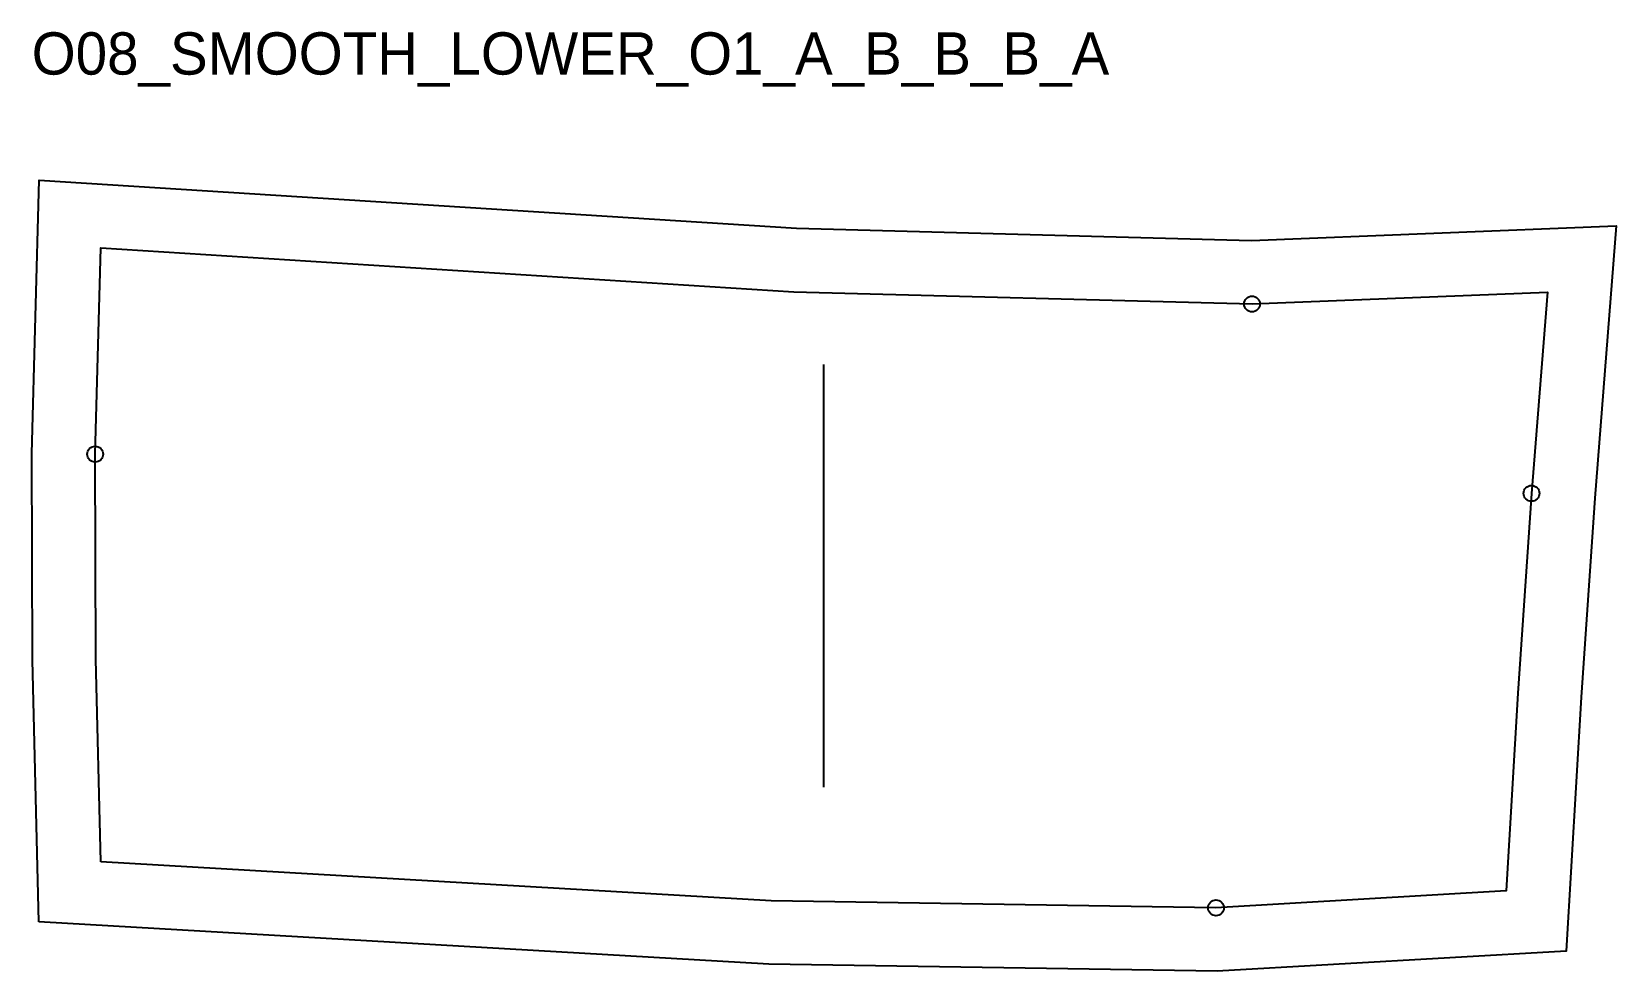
# Model space of a CAD drawing. Header units: millimetres. Extents: x -13 to 287, y -21 to 157.
import ezdxf

# ---------------------------------------------------------------- set-up
doc = ezdxf.new("R2010")
doc.units = ezdxf.units.MM
for name, color, linetype in [('CUT', 1, 'Continuous'), ('GRAIN', 3, 'Continuous'), ('ID', 7, 'Continuous'), ('NOTCH', 2, 'Continuous'), ('SEAM', 5, 'Continuous')]:
    doc.layers.add(name, color=color, linetype=linetype)

msp = doc.modelspace()

# ---------------------------------------------------------------- linework, layer by layer
at = {"layer": 'CUT'}
msp.add_lwpolyline([(-11.73, -11.34), (-12.91, 38.2), (-13.07, 77.28), (-11.65, 128.96), (131.7, 119.88), (217.82, 117.57), (286.84, 120.36), (282.77, 68.85), (280.18, 31.18), (277.32, -16.86), (211.32, -20.69), (126.43, -19.36), (-11.73, -11.34)], close=True, dxfattribs=at)
at = {"layer": 'GRAIN'}
msp.add_line((136.88, 14.13), (136.88, 94.13), dxfattribs=at)
at = {"layer": 'NOTCH'}
for centre in [(217.9, 105.56), (-1.07, 77.14), (270.8, 69.73), (211.07, -8.69)]:
    msp.add_circle(centre, 1.5, dxfattribs=at)
at = {"layer": 'SEAM'}
msp.add_lwpolyline([(0, 0), (-0.91, 38.37), (-1.07, 77.14), (0, 116.2), (131.16, 107.89), (217.9, 105.56), (273.81, 107.82), (270.8, 69.73), (268.21, 31.94), (265.97, -5.5), (211.07, -8.69), (126.87, -7.37)], close=True, dxfattribs=at)

# ---------------------------------------------------------------- texts
at = {"layer": 'ID'}
msp.add_text('O08_SMOOTH_LOWER_O1_A_B_B_B_A', height=8, dxfattribs=at).set_placement((-13.07, 148.96))

doc.saveas('drawing.dxf')
